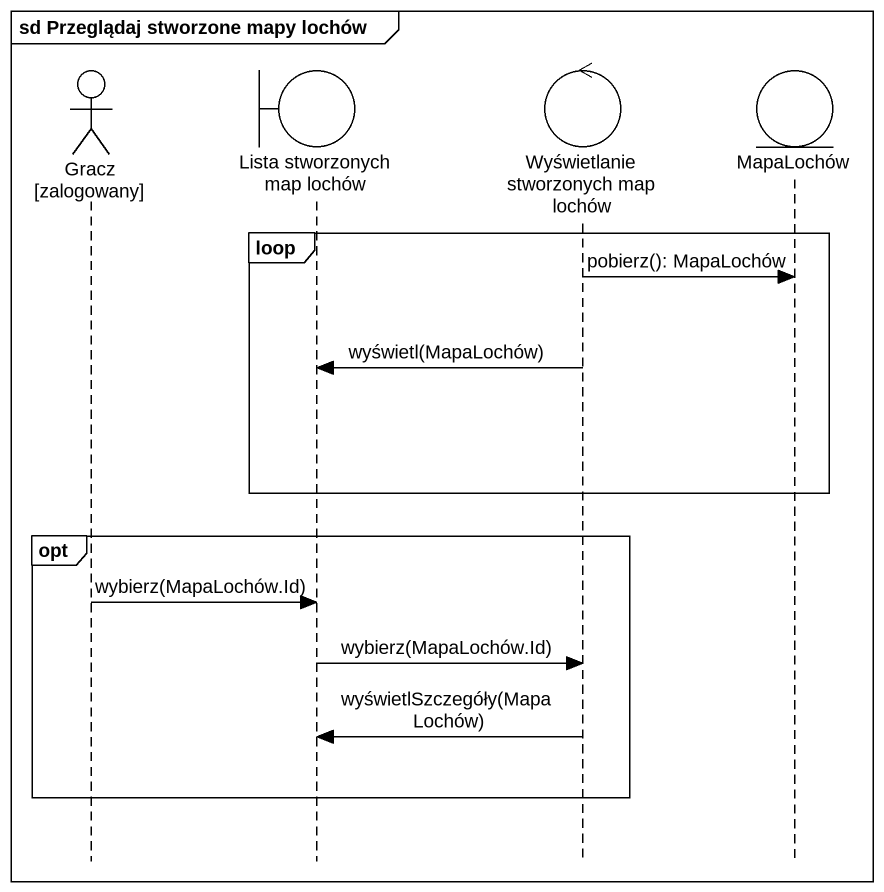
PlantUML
@startuml
mainframe sd Przeglądaj stworzone mapy lochów
hide footbox
actor "Gracz [zalogowany]" as Gracz_zalogowany
boundary "Lista stworzonych map lochów" as Lista_stworzonych_map_lochów
control "Wyświetlanie stworzonych map lochów" as Wyświetlanie_stworzonych
entity MapaLochów

loop
  Wyświetlanie_stworzonych -> MapaLochów : pobierz(): MapaLochów
  Wyświetlanie_stworzonych -> Lista_stworzonych_map_lochów : wyświetl(MapaLochów)
end
opt
  Gracz_zalogowany -> Lista_stworzonych_map_lochów : wybierz(MapaLochów.Id)
  Lista_stworzonych_map_lochów -> Wyświetlanie_stworzonych : wybierz(MapaLochów.Id)
  Wyświetlanie_stworzonych -> Lista_stworzonych_map_lochów : wyświetlSzczegóły(MapaLochów)
end
@enduml
